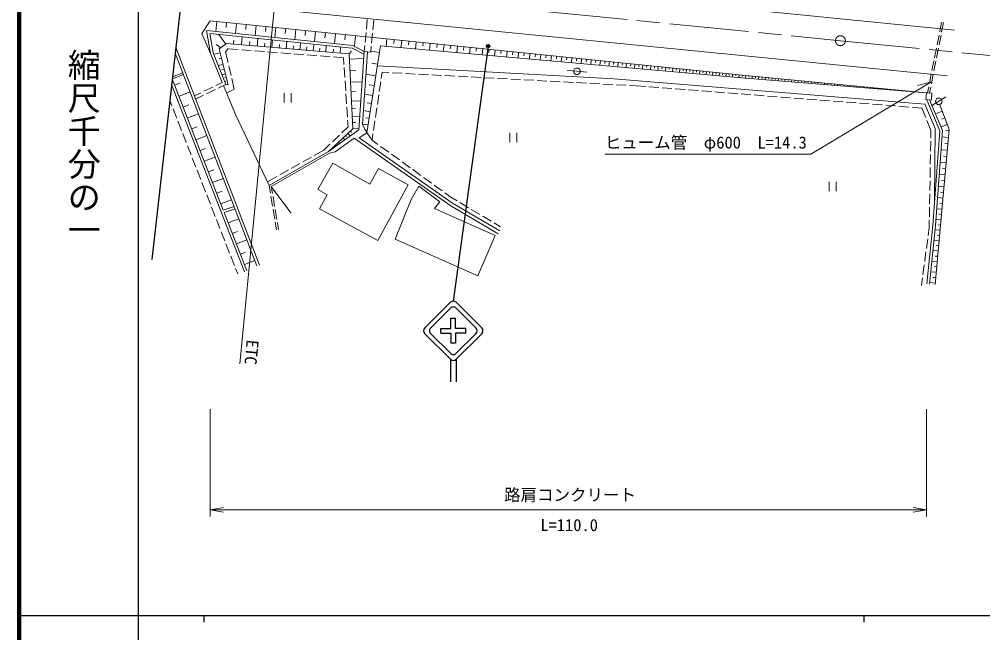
# Model space of a CAD drawing. Units: millimetres, scale not verified. Extents: x 40000 to 680000, y 20000 to 380000.
# Drawn here: x 40000 to 186038, y 202409 to 295436 of the extents above; entities that cross this region are included whole.
import ezdxf
from ezdxf.enums import TextEntityAlignment as Align

# ---------------------------------------------------------------- set-up
doc = ezdxf.new("R2010")
doc.units = ezdxf.units.MM
doc.header["$LTSCALE"] = 1000
doc.header["$PDMODE"] = 32
doc.header["$PDSIZE"] = 500
doc.linetypes.add('CHAIN', pattern=[18.5, 12, -1.5, 3.5, -1.5])
for name, color, linetype, lineweight in [('M-BMK', 2, 'CHAIN', 13), ('M-BMK-OTRS', 5, 'Continuous', 25), ('M-STR-HTXT', 7, 'Continuous', 13), ('M-STR-STRC', 7, 'Continuous', 25), ('M-TTL', 2, 'Continuous', 140), ('M-TTL-BAND', 7, 'Continuous', 25), ('M-WORK', 1, 'Continuous', 13)]:
    doc.layers.add(name, color=color, linetype=linetype, lineweight=lineweight)
doc.styles.add('@ＭＳ ゴシック', font='')
doc.styles.add('ＭＳ ゴシック', font='')
doc.styles.get('@ＭＳ ゴシック').set_extended_font_data('@MS Gothic')
doc.styles.get('ＭＳ ゴシック').set_extended_font_data('MS Gothic')

# ---------------------------------------------------------------- blocks, each defined once
blk = doc.blocks.new('open_arrow')
at = {"color": 0, "linetype": 'Continuous', "lineweight": -2}
blk.add_lwpolyline([(7.5, 1.25), (0, 0), (7.5, -1.25)], dxfattribs=at)

msp = doc.modelspace()

# ---------------------------------------------------------------- linework, layer by layer
at = {"layer": 'M-BMK'}
for p, q in [((64954, 302031), (164468, 292180)), ((164468, 292180), (263987, 282389))]:
    msp.add_line(p, q, dxfattribs=at)
msp.add_circle((164468, 292180), 750, dxfattribs=at)
at = {"layer": 'M-BMK-OTRS'}
msp.add_line((64954, 302031), (60102, 258982), dxfattribs=at)
at = {"layer": 'M-STR-HTXT'}
for p, q in [((78980, 300643), (73446, 243181)), ((178193, 285918), (176169, 285403)), ((68937, 236307), (68937, 220042)), ((177494, 236307), (177494, 220042)), ((68937, 221042), (177494, 221042))]:
    msp.add_line(p, q, dxfattribs=at)
msp.add_lwpolyline([(178193, 285918), (160000, 275000), (128750, 275000)], dxfattribs=at)
at = {"layer": 'M-STR-STRC'}
for p, q in [((111066, 291375), (105790, 252702)), ((105344, 252517), (101476, 248649)), ((102368, 248649), (105344, 251625)), ((106236, 252517), (110105, 248649)), ((106236, 251625), (109213, 248649)), ((105437, 248556), (105437, 250095)), ((105437, 250095), (106143, 250095)), ((106143, 248556), (106143, 250095)), ((103899, 248556), (105437, 248556)), ((103899, 247850), (103899, 248556)), ((107682, 248556), (106143, 248556)), ((107682, 247850), (107682, 248556)), ((101476, 247757), (105344, 243888)), ((102368, 247757), (105344, 244780)), ((103899, 247850), (105437, 247850)), ((105437, 247850), (105437, 246311)), ((107682, 247850), (106143, 247850)), ((106143, 247850), (106143, 246311)), ((110105, 247757), (106236, 243888)), ((106236, 244780), (109213, 247757)), ((106143, 246311), (105437, 246311)), ((105344, 243888), (105344, 240448)), ((106236, 243888), (106236, 240448))]:
    msp.add_line(p, q, dxfattribs=at)
for radius in [250, 200, 150, 100, 50, 20]:
    msp.add_circle((111066, 291375), radius, dxfattribs=at)
for centre, start, end in [((105790, 252071), 45, 135), ((105790, 251180), 44.99985, 135), ((101922, 248203), 135, 225), ((102814, 248203), 135, 225.00005), ((108767, 248203), 315.00011, 44.99984), ((109659, 248203), 315, 45), ((105790, 245226), 225.00005, 315.00011), ((105790, 244334), 225, 315)]:
    msp.add_arc(centre, 631, start, end, dxfattribs=at)
msp.add_point((111066, 291375), dxfattribs=at)
at = {"layer": 'M-TTL'}
msp.add_line((40000, 380000), (40000, 20000), dxfattribs=at)
at = {"layer": 'M-TTL-BAND'}
for p, q in [((58000, 370000), (58000, 20000)), ((40000, 205000), (579000, 205000)), ((68000, 205000), (68000, 204000)), ((168000, 205000), (168000, 204000))]:
    msp.add_line(p, q, dxfattribs=at)
at = {"layer": 'M-WORK'}
for p, q in [((65334, 305400), (181772, 293806)), ((180693, 286879), (72212, 297584)), ((67670, 293263), (68937, 295186)), ((68937, 295186), (150070, 286892)), ((69931, 295085), (69779, 293594)), ((92757, 295414), (92607, 293921)), ((93752, 295314), (93602, 293822)), ((179513, 293526), (179805, 294998)), ((69000, 290220), (68405, 293737)), ((68405, 293737), (90553, 291445)), ((71422, 294932), (71346, 294187)), ((72912, 294780), (72759, 293286)), ((74406, 294627), (74330, 293880)), ((75900, 294475), (75747, 292977)), ((77398, 294322), (77321, 293573)), ((78895, 294168), (78742, 292667)), ((80396, 294015), (80319, 293264)), ((81897, 293861), (81744, 292357)), ((83402, 293708), (83325, 292955)), ((84907, 293554), (84753, 292045)), ((179813, 293496), (180105, 294967)), ((69000, 290220), (67670, 293263)), ((69388, 290329), (68888, 293284)), ((68888, 293284), (90436, 291055)), ((71298, 291648), (70245, 293144)), ((72489, 291655), (72540, 292266)), ((73710, 291554), (73811, 292775)), ((76055, 291360), (76152, 292533)), ((78308, 291174), (78401, 292300)), ((80471, 290995), (80561, 292077)), ((86415, 293400), (86338, 292645)), ((87924, 293245), (87769, 291733)), ((89436, 293091), (89359, 292335)), ((90948, 292936), (90793, 291425)), ((92557, 293424), (92407, 291931)), ((93552, 293324), (93402, 291832)), ((95706, 292450), (95591, 291319)), ((96837, 292334), (96779, 291769)), ((97967, 292219), (97855, 291120)), ((99066, 292106), (99010, 291557)), ((179123, 291565), (179416, 293036)), ((179423, 291534), (179715, 293006)), ((63731, 291178), (76394, 258164)), ((70558, 291127), (69836, 291615)), ((70288, 290937), (71433, 291743)), ((71674, 285474), (70288, 290937)), ((71270, 290466), (71625, 290945)), ((71433, 291743), (89988, 290208)), ((71625, 290945), (73161, 290828)), ((73660, 290790), (75155, 290675)), ((74883, 291457), (74931, 292044)), ((75654, 290637), (77150, 290523)), ((77182, 291267), (77228, 291830)), ((79390, 291085), (79434, 291625)), ((81510, 290909), (81553, 291429)), ((82549, 290823), (82635, 291862)), ((83547, 290741), (83589, 291240)), ((84545, 290658), (84628, 291656)), ((85504, 290579), (85543, 291058)), ((86462, 290500), (86541, 291458)), ((87569, 290408), (87609, 290887)), ((88629, 290321), (88705, 291234)), ((89988, 290208), (90341, 290620)), ((90436, 291055), (92240, 290122)), ((90553, 291445), (92270, 290557)), ((92357, 291434), (92270, 290557)), ((92659, 278230), (94755, 291393)), ((93352, 291334), (93265, 290458)), ((150083, 286512), (94755, 291393)), ((100166, 291994), (100056, 290925)), ((101234, 291885), (101180, 291350)), ((102303, 291775), (102197, 290736)), ((103342, 291669), (103289, 291150)), ((104381, 291563), (104278, 290553)), ((105391, 291460), (105339, 290955)), ((106401, 291356), (106301, 290374)), ((107383, 291256), (107333, 290765)), ((108365, 291156), (108268, 290201)), ((109320, 291058), (109271, 290581)), ((110275, 290960), (110180, 290032)), ((111203, 290866), (111156, 290401)), ((112132, 290771), (112040, 289868)), ((113034, 290678), (112988, 290227)), ((178733, 289603), (179026, 291074)), ((179033, 289573), (179326, 291044)), ((63633, 290315), (76021, 258021)), ((70759, 285851), (69000, 290220)), ((71307, 285560), (69388, 290329)), ((70435, 290360), (69548, 290135)), ((70652, 289502), (70291, 289411)), ((71642, 288877), (71270, 290466)), ((77648, 290485), (79144, 290370)), ((79642, 290332), (81138, 290218)), ((81637, 290180), (83132, 290065)), ((83631, 290027), (85126, 289913)), ((85625, 289874), (87121, 289760)), ((87619, 289722), (89155, 289604)), ((89155, 289604), (89221, 288595)), ((89988, 290208), (90543, 278802)), ((90027, 289398), (92199, 289504)), ((92270, 290557), (91470, 278693)), ((92767, 290507), (92023, 279470)), ((92270, 290557), (93265, 290458)), ((94598, 290405), (93280, 290615)), ((113937, 290586), (113847, 289709)), ((114815, 290496), (114770, 290058)), ((115692, 290407), (115605, 289554)), ((116545, 290319), (116502, 289893)), ((117398, 290232), (117314, 289403)), ((118228, 290147), (118186, 289733)), ((119057, 290063), (118975, 289256)), ((119864, 289980), (119823, 289577)), ((120670, 289898), (120590, 289114)), ((121454, 289818), (121414, 289426)), ((122239, 289737), (122161, 288975)), ((123001, 289660), (122962, 289278)), ((123763, 289582), (123687, 288840)), ((124504, 289506), (124466, 289135)), ((125246, 289430), (125172, 288709)), ((125966, 289356), (125929, 288996)), ((126687, 289283), (126615, 288582)), ((127387, 289211), (127351, 288861)), ((70885, 288587), (70162, 288404)), ((71068, 287865), (70707, 287773)), ((72098, 286929), (71756, 288390)), ((89254, 288096), (89352, 286599)), ((94316, 288635), (93430, 288776)), ((94273, 288362), (130118, 286393)), ((128088, 289139), (128018, 288458)), ((128769, 289070), (128734, 288729)), ((129450, 289000), (129382, 288338)), ((130112, 288933), (130079, 288601)), ((130775, 288865), (130709, 288221)), ((131419, 288799), (131386, 288477)), ((132062, 288733), (131998, 288107)), ((132688, 288669), (132656, 288356)), ((133314, 288605), (133252, 287997)), ((133923, 288543), (133892, 288239)), ((134532, 288481), (134471, 287889)), ((135123, 288420), (135093, 288124)), ((135715, 288360), (135656, 287784)), ((136290, 288301), (136261, 288013)), ((136866, 288242), (136808, 287683)), ((137425, 288185), (137396, 287905)), ((137984, 288128), (137929, 287584)), ((138528, 288072), (138500, 287800)), ((139072, 288017), (139018, 287488)), ((139601, 287963), (139574, 287698)), ((140129, 287908), (140077, 287394)), ((140643, 287856), (140617, 287599)), ((141157, 287803), (141106, 287304)), ((141657, 287752), (141632, 287502)), ((142157, 287701), (142107, 287215)), ((178344, 287642), (178636, 289113)), ((178643, 287611), (178936, 289082)), ((63194, 286419), (70920, 266509)), ((63207, 286386), (64889, 287048)), ((63228, 286716), (64779, 287327)), ((71251, 287143), (70724, 287009)), ((71385, 286615), (71121, 286548)), ((72584, 284853), (72212, 286443)), ((90113, 287637), (90993, 287680)), ((94034, 286864), (92538, 287102)), ((94864, 286458), (95005, 287402)), ((95005, 287402), (96025, 287348)), ((96524, 287321), (98022, 287241)), ((98522, 287215), (100019, 287135)), ((100519, 287108), (102017, 287028)), ((102516, 287002), (104014, 286922)), ((104513, 286895), (106011, 286815)), ((106510, 286788), (108008, 286709)), ((108507, 286682), (110005, 286602)), ((110504, 286575), (112002, 286495)), ((112502, 286469), (113999, 286389)), ((114499, 286362), (115997, 286282)), ((116496, 286256), (117994, 286176)), ((123066, 287660), (124538, 287545)), ((124538, 287545), (126010, 287430)), ((130118, 286393), (177275, 282565)), ((142654, 287650), (142630, 287407)), ((143152, 287600), (143103, 287127)), ((143649, 287549), (143625, 287313)), ((144147, 287498), (144100, 287040)), ((144644, 287447), (144621, 287218)), ((145141, 287396), (145096, 286952)), ((145639, 287345), (145616, 287123)), ((146136, 287294), (146092, 286864)), ((146634, 287244), (146612, 287028)), ((147131, 287193), (147088, 286776)), ((147628, 287142), (147607, 286933)), ((148126, 287091), (148085, 286688)), ((148623, 287040), (148603, 286839)), ((149121, 286989), (149081, 286600)), ((149618, 286938), (149598, 286744)), ((150070, 286892), (177494, 284297)), ((150115, 286888), (150080, 286512)), ((177494, 284297), (150083, 286512)), ((150613, 286841), (150595, 286653)), ((151111, 286794), (151077, 286431)), ((151609, 286747), (151592, 286565)), ((152107, 286699), (152074, 286351)), ((152604, 286652), (152588, 286478)), ((153102, 286605), (153070, 286270)), ((153600, 286558), (153584, 286391)), ((154098, 286511), (154067, 286190)), ((154595, 286464), (154580, 286303)), ((155093, 286417), (155064, 286109)), ((155591, 286370), (155576, 286216)), ((156089, 286323), (156061, 286029)), ((156587, 286275), (156573, 286128)), ((177954, 285680), (178246, 287151)), ((178254, 285649), (178546, 287121)), ((63098, 285563), (74121, 257153)), ((63567, 285460), (64403, 285785)), ((67981, 284509), (69331, 285161)), ((68363, 284139), (69714, 284791)), ((69782, 285379), (70759, 285851)), ((70164, 285008), (71307, 285560)), ((72770, 280978), (70976, 285401)), ((71519, 286088), (71134, 285990)), ((71307, 285560), (71674, 285474)), ((71446, 284241), (72584, 284853)), ((71642, 285603), (71449, 285555)), ((89385, 286100), (89483, 284603)), ((90198, 285876), (91960, 285961)), ((93796, 285368), (93048, 285487)), ((94570, 284480), (94790, 285963)), ((118493, 286149), (119991, 286069)), ((120490, 286043), (121988, 285963)), ((122487, 285936), (123985, 285856)), ((124485, 285829), (125982, 285750)), ((126482, 285723), (127980, 285643)), ((128479, 285616), (129977, 285536)), ((130476, 285510), (131974, 285430)), ((132473, 285403), (133494, 285349)), ((133494, 285349), (134951, 285235)), ((135449, 285196), (136944, 285080)), ((137443, 285041), (138938, 284925)), ((139437, 284886), (140932, 284769)), ((157084, 286228), (157058, 285948)), ((157582, 286181), (157569, 286041)), ((158080, 286134), (158055, 285867)), ((158578, 286087), (158565, 285954)), ((159075, 286040), (159051, 285787)), ((159573, 285993), (159561, 285866)), ((160071, 285946), (160048, 285706)), ((160569, 285899), (160557, 285779)), ((161067, 285851), (161045, 285626)), ((161564, 285804), (161554, 285691)), ((162062, 285757), (162042, 285545)), ((162560, 285710), (162550, 285604)), ((163058, 285663), (163039, 285465)), ((163555, 285616), (163546, 285517)), ((164053, 285569), (164036, 285384)), ((164551, 285522), (164542, 285429)), ((165049, 285474), (165033, 285304)), ((165547, 285427), (165538, 285342)), ((166044, 285380), (166029, 285223)), ((166542, 285333), (166535, 285255)), ((167040, 285286), (167026, 285142)), ((167538, 285239), (167531, 285167)), ((168035, 285192), (168023, 285062)), ((168533, 285145), (168527, 285080)), ((169031, 285098), (169020, 284981)), ((169529, 285050), (169523, 284992)), ((170026, 285003), (170017, 284901)), ((170524, 284956), (170519, 284905)), ((177676, 284283), (177856, 285189)), ((177978, 284261), (178156, 285159)), ((64216, 283788), (65888, 284437)), ((66553, 283820), (67530, 284292)), ((66771, 283369), (67913, 283921)), ((80162, 284204), (80162, 282804)), ((81212, 282804), (81212, 284204)), ((89515, 284104), (89614, 282608)), ((90268, 284447), (90982, 284482)), ((93557, 283871), (92333, 284066)), ((94275, 282502), (94496, 283985)), ((141431, 284731), (142926, 284614)), ((143425, 284575), (144920, 284459)), ((145419, 284420), (146914, 284303)), ((147413, 284265), (148908, 284148)), ((149407, 284109), (150902, 283993)), ((151401, 283954), (152896, 283837)), ((153395, 283799), (154890, 283682)), ((155389, 283643), (156884, 283527)), ((157383, 283488), (158878, 283371)), ((159377, 283333), (160872, 283216)), ((177494, 284297), (177417, 283252)), ((178340, 284234), (177494, 284297)), ((178263, 283190), (178340, 284234)), ((179365, 282994), (180438, 283655)), ((62821, 283108), (63133, 282310)), ((64860, 282128), (65689, 282450)), ((89646, 282109), (89744, 280612)), ((90337, 283018), (91766, 283088)), ((90394, 281860), (90973, 281888)), ((93362, 282647), (92750, 282745)), ((93981, 280523), (94202, 282007)), ((161370, 283177), (162866, 283061)), ((163364, 283022), (164860, 282905)), ((165358, 282867), (166854, 282750)), ((167352, 282711), (168848, 282595)), ((169346, 282556), (170842, 282439)), ((171340, 282401), (172836, 282284)), ((173334, 282245), (174830, 282129)), ((175328, 282090), (176785, 281977)), ((176785, 281977), (177390, 280529)), ((177275, 282565), (178841, 278896)), ((177417, 283252), (178263, 283190)), ((177542, 283243), (179535, 278521)), ((177990, 283210), (179941, 278588)), ((178292, 282333), (179365, 282994)), ((179520, 282440), (180956, 278721)), ((63315, 281845), (63862, 280448)), ((65504, 280468), (67163, 281112)), ((77876, 270227), (72770, 280978)), ((90450, 280701), (91609, 280757)), ((93167, 281423), (92166, 281583)), ((93008, 280421), (92507, 280501)), ((179880, 281507), (178873, 281119)), ((180269, 280500), (179766, 280305)), ((64044, 279982), (64591, 278586)), ((66143, 278821), (66966, 279140)), ((89843, 279104), (88905, 278208)), ((89777, 280113), (89843, 279104)), ((90496, 279761), (90966, 279784)), ((92023, 279470), (92659, 278230)), ((92848, 279419), (92028, 279550)), ((93686, 278545), (93907, 280029)), ((177583, 280067), (178188, 278620)), ((180658, 279492), (179713, 279127)), ((64774, 278120), (65320, 276723)), ((66782, 277174), (68429, 277813)), ((90543, 278802), (86884, 275401)), ((91470, 278693), (86884, 275401)), ((88543, 277863), (87458, 276827)), ((89448, 277784), (89577, 277645)), ((89814, 278124), (90159, 277753)), ((90185, 278470), (90358, 278284)), ((90542, 278821), (91481, 278867)), ((92659, 278230), (91528, 277476)), ((91528, 277476), (105677, 267557)), ((92718, 278600), (92308, 278665)), ((92659, 278230), (93472, 277106)), ((93472, 277106), (93613, 278051)), ((114354, 278203), (114354, 276803)), ((115404, 276803), (115404, 278203)), ((178188, 278620), (178167, 277450)), ((179535, 278521), (178459, 264212)), ((178841, 278896), (178739, 267930)), ((180956, 278721), (178827, 255227)), ((179941, 278588), (178858, 264178)), ((180848, 277526), (179868, 277615)), ((180939, 278535), (180435, 278581)), ((65503, 276258), (66049, 274861)), ((87096, 276482), (86158, 275587)), ((87616, 276082), (87703, 275989)), ((90762, 277402), (87895, 275325)), ((87983, 276422), (88026, 276376)), ((88349, 276763), (88522, 276577)), ((88715, 277103), (88801, 277010)), ((89081, 277444), (89340, 277165)), ((90762, 277402), (105407, 267136)), ((93472, 277106), (94373, 276453)), ((94778, 276160), (95992, 275279)), ((178158, 276950), (178130, 275451)), ((180759, 276546), (180269, 276591)), ((67416, 275539), (68233, 275856)), ((86884, 275401), (77876, 270227)), ((87033, 275141), (78206, 270071)), ((86158, 275587), (84717, 274780)), ((87895, 275325), (87033, 275141)), ((96397, 274985), (97611, 274105)), ((178121, 274951), (178094, 273451)), ((180670, 275566), (179720, 275653)), ((180584, 274617), (180109, 274660)), ((66232, 274395), (66779, 272998)), ((68050, 273905), (69685, 274539)), ((82536, 273559), (81227, 272827)), ((84281, 274536), (82972, 273804)), ((87514, 273635), (85258, 269639)), ((93126, 270438), (87514, 273635)), ((98016, 273811), (99230, 272931)), ((180498, 273667), (179577, 273750)), ((66961, 272533), (67508, 271136)), ((68680, 272282), (69491, 272597)), ((80791, 272582), (79482, 271850)), ((94440, 272818), (93126, 270438)), ((98934, 270349), (94440, 272818)), ((99635, 272637), (100849, 271757)), ((178085, 272951), (178057, 271451)), ((180331, 271825), (179439, 271906)), ((180415, 272746), (179954, 272788)), ((67690, 270671), (68237, 269274)), ((69309, 270660), (70931, 271290)), ((79045, 271606), (77605, 270799)), ((77876, 270227), (78066, 269088)), ((94352, 261904), (98934, 270349)), ((101254, 271463), (102468, 270582)), ((102873, 270289), (104087, 269408)), ((162752, 270769), (162752, 269369)), ((163802, 269369), (163802, 270769)), ((178048, 270951), (178021, 269452)), ((180250, 270933), (179804, 270973)), ((68419, 268808), (68966, 267411)), ((69933, 269051), (70738, 269363)), ((78206, 270071), (78379, 269034)), ((78206, 270071), (81173, 266103)), ((85258, 269639), (86679, 268822)), ((86679, 268822), (85516, 266682)), ((100570, 270116), (99386, 268103)), ((103744, 267748), (100570, 270116)), ((104492, 269115), (105392, 268462)), ((178012, 268952), (177984, 267452)), ((180169, 270041), (179304, 270119)), ((180091, 269176), (179658, 269215)), ((70558, 267441), (72168, 268065)), ((78148, 268595), (78394, 267115)), ((78461, 268541), (78707, 267062)), ((99386, 268103), (96986, 262109)), ((102962, 266742), (103744, 267748)), ((105392, 268462), (106372, 267880)), ((105677, 267557), (112863, 263337)), ((106802, 267625), (108092, 266859)), ((180013, 268311), (179174, 268386)), ((179937, 267472), (179517, 267510)), ((69148, 266946), (69695, 265549)), ((70920, 266509), (72559, 267045)), ((71065, 266135), (72702, 266671)), ((71065, 266135), (74494, 257297)), ((78476, 266622), (78722, 265142)), ((78789, 266568), (79035, 265089)), ((85516, 266682), (94352, 261904)), ((112132, 262648), (102962, 266742)), ((105407, 267136), (112610, 262906)), ((108521, 266604), (109811, 265838)), ((177975, 266952), (177948, 265452)), ((179861, 266634), (179048, 266707)), ((179787, 265821), (179381, 265858)), ((69877, 265083), (70424, 263687)), ((71679, 264551), (73278, 265171)), ((78804, 264649), (78994, 263510)), ((79117, 264595), (79289, 263559)), ((110241, 265583), (111531, 264817)), ((111961, 264562), (112940, 263981)), ((177939, 264952), (177917, 263783)), ((179713, 265008), (178926, 265080)), ((70606, 263221), (71153, 261824)), ((72295, 262965), (73088, 263273)), ((178459, 264212), (177590, 255298)), ((177917, 263783), (177766, 262649)), ((178858, 264178), (177988, 255259)), ((179571, 263433), (178792, 263503)), ((179642, 264220), (179248, 264256)), ((72910, 261378), (74497, 261994)), ((96986, 262109), (109504, 256550)), ((109504, 256550), (112132, 262648)), ((177700, 262153), (177503, 260666)), ((179429, 261876), (178640, 261947)), ((179500, 262654), (179111, 262689)), ((71335, 261359), (71882, 259962)), ((73521, 259804), (74308, 260109)), ((177437, 260171), (177239, 258684)), ((179286, 260297), (178486, 260370)), ((179358, 261086), (178963, 261122)), ((72064, 259496), (72611, 258100)), ((74132, 258230), (75706, 258841)), ((179141, 258697), (178330, 258770)), ((179214, 259497), (178814, 259533)), ((72793, 257634), (73106, 256837)), ((177173, 258188), (176975, 256701)), ((178994, 257074), (178172, 257149)), ((179068, 257886), (178662, 257922)), ((176909, 256206), (176758, 255072)), ((178920, 256252), (178509, 256289)), ((178845, 255430), (178012, 255505))]:
    msp.add_line(p, q, dxfattribs=at)
for centre in [(124538, 287545), (179365, 282994)]:
    msp.add_circle(centre, 500, dxfattribs=at)

# ---------------------------------------------------------------- block references
at = {"layer": 'M-STR-HTXT', "xscale": 267, "yscale": 267}
msp.add_blockref('open_arrow', (68937, 221042), dxfattribs=at)
at = {"layer": 'M-STR-HTXT', "xscale": 267, "yscale": 267, "rotation": 180}
msp.add_blockref('open_arrow', (177494, 221042), dxfattribs=at)

# ---------------------------------------------------------------- texts
at = {"layer": 'M-STR-HTXT', "style": 'ＭＳ ゴシック'}
for s, p in [('ヒューム管\u3000φ600\u3000L=14.3', (128750, 276750)), ('路肩コンクリート', (113481, 223316))]:
    msp.add_text(s, height=1833, dxfattribs=at).set_placement(p, align=Align.MIDDLE_LEFT)
msp.add_text('ETC', height=1833, rotation=264.499, dxfattribs=at).set_placement((75394, 246807), align=Align.MIDDLE_LEFT)
msp.add_text('L=110.0', height=1833, dxfattribs=at).set_placement((123349, 217273), align=Align.BOTTOM_CENTER)
at = {"layer": 'M-TTL-BAND', "style": '@ＭＳ ゴシック'}
msp.add_text('縮尺千分の一', height=3666, rotation=270, dxfattribs=at).set_placement((49777, 261030), align=Align.MIDDLE_RIGHT)

doc.saveas('drawing.dxf')
